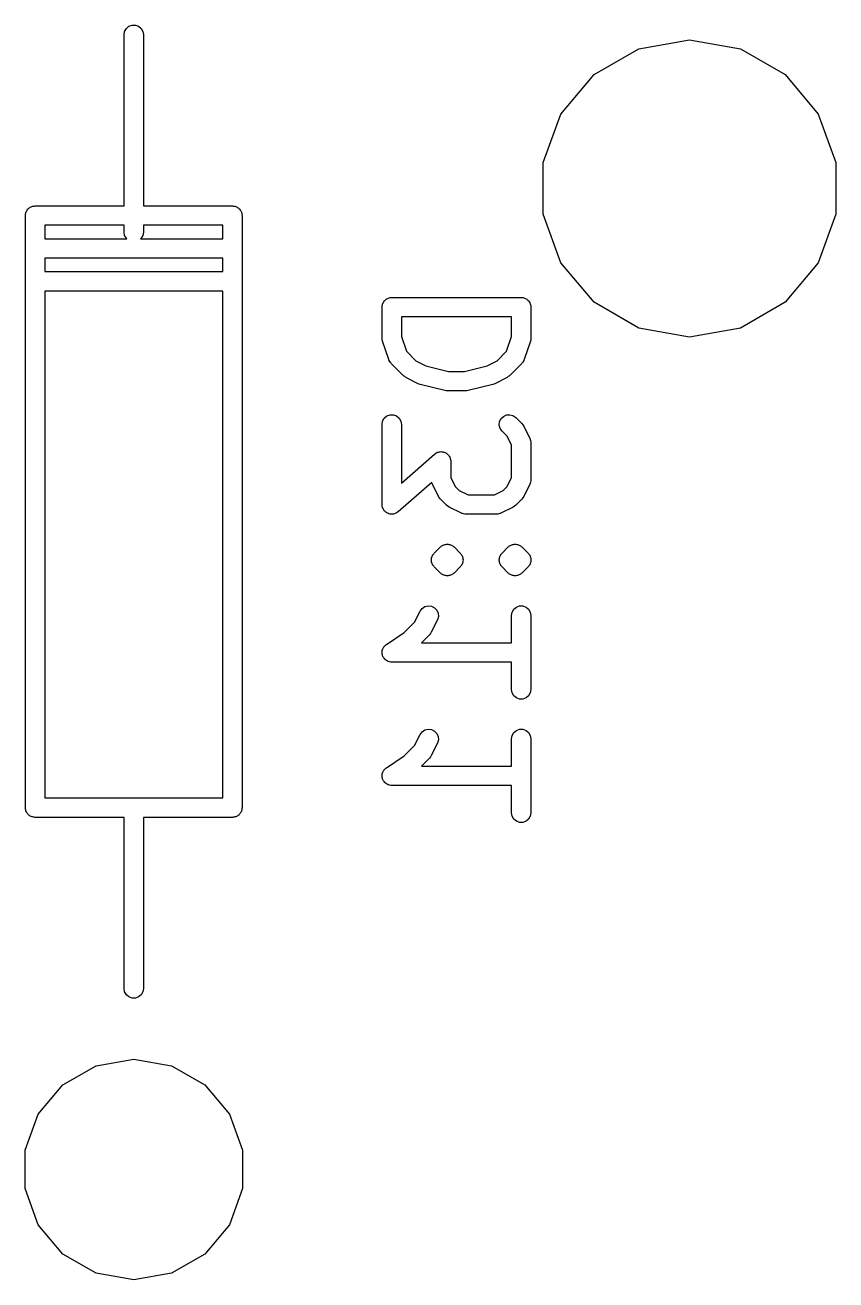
# Model space of a CAD drawing. Extents: x 17 to 274, y -105 to -6.
# Drawn here: x 222.06 to 228.32, y -46.89 to -37.2 of the extents above; entities that cross this region are included whole.
import ezdxf

# ---------------------------------------------------------------- set-up
doc = ezdxf.new("R2010")
doc.units = 0
doc.header["$MEASUREMENT"] = 0
doc.layers.add('BLACK', color=7, linetype='CONTINUOUS')

msp = doc.modelspace()

# ---------------------------------------------------------------- linework, layer by layer
at = {"layer": 'Black'}
for p, q in [((222.84, -37.2243), (222.86, -37.2076)), ((222.86, -37.2076), (222.884, -37.1987)), ((222.884, -37.1987), (222.91, -37.1987)), ((222.91, -37.1987), (222.935, -37.2076)), ((222.935, -37.2076), (222.955, -37.2243)), ((222.822, -37.2725), (222.827, -37.2469)), ((222.822, -38.5945), (222.822, -37.2725)), ((222.827, -37.2469), (222.84, -37.2243)), ((222.955, -37.2243), (222.968, -37.2469)), ((222.968, -37.2469), (222.972, -37.2725)), ((222.972, -37.2725), (222.972, -38.5945)), ((226.452, -37.5811), (226.798, -37.3818)), ((226.798, -37.3818), (227.19, -37.3126)), ((227.19, -37.3126), (227.582, -37.3818)), ((227.582, -37.3818), (227.928, -37.5811)), ((226.196, -37.8863), (226.452, -37.5811)), ((227.928, -37.5811), (228.184, -37.8863)), ((226.06, -38.2608), (226.196, -37.8863)), ((228.184, -37.8863), (228.32, -38.2608)), ((226.06, -38.6592), (226.06, -38.2608)), ((228.32, -38.2608), (228.32, -38.6592)), ((222.062, -38.6565), (222.064, -38.6503)), ((222.062, -38.6631), (222.062, -38.6565)), ((222.064, -38.6503), (222.065, -38.6439)), ((222.065, -38.6439), (222.068, -38.6382)), ((222.068, -38.6382), (222.071, -38.632)), ((222.071, -38.632), (222.075, -38.627)), ((222.075, -38.627), (222.078, -38.6213)), ((222.078, -38.6213), (222.083, -38.6171)), ((222.083, -38.6171), (222.087, -38.6121)), ((222.087, -38.6121), (222.093, -38.6088)), ((222.093, -38.6088), (222.098, -38.6046)), ((222.098, -38.6046), (222.104, -38.6023)), ((222.104, -38.6023), (222.11, -38.599)), ((222.11, -38.599), (222.116, -38.5979)), ((222.116, -38.5979), (222.122, -38.5957)), ((222.122, -38.5957), (222.129, -38.5957)), ((222.129, -38.5957), (222.135, -38.5945)), ((222.135, -38.5945), (222.822, -38.5945)), ((222.972, -38.5945), (223.659, -38.5945)), ((223.659, -38.5945), (223.666, -38.5957)), ((223.666, -38.5957), (223.672, -38.5957)), ((223.672, -38.5957), (223.679, -38.5979)), ((223.679, -38.5979), (223.685, -38.599)), ((223.685, -38.599), (223.691, -38.6023)), ((223.691, -38.6023), (223.697, -38.6046)), ((223.697, -38.6046), (223.702, -38.6088)), ((223.702, -38.6088), (223.708, -38.6121)), ((223.708, -38.6121), (223.712, -38.6171)), ((223.712, -38.6171), (223.717, -38.6213)), ((223.717, -38.6213), (223.72, -38.627)), ((223.72, -38.627), (223.724, -38.632)), ((223.724, -38.632), (223.727, -38.6382)), ((223.727, -38.6382), (223.73, -38.6439)), ((223.73, -38.6439), (223.731, -38.6503)), ((223.731, -38.6503), (223.733, -38.6565)), ((223.733, -38.6565), (223.733, -38.6631)), ((226.196, -39.0337), (226.06, -38.6592)), ((228.32, -38.6592), (228.184, -39.0337)), ((222.06, -38.6695), (222.062, -38.6631)), ((222.06, -43.2415), (222.06, -38.6695)), ((222.21, -38.7445), (222.21, -38.8485)), ((222.822, -38.7445), (222.21, -38.7445)), ((222.822, -38.7965), (222.822, -38.7445)), ((222.972, -38.7445), (222.972, -38.7965)), ((223.584, -38.7445), (222.972, -38.7445)), ((223.584, -38.8485), (223.584, -38.7445)), ((223.733, -38.6631), (223.734, -38.6695)), ((223.734, -38.6695), (223.734, -43.2415)), ((222.21, -38.8485), (222.845, -38.8485)), ((222.827, -38.8222), (222.822, -38.7965)), ((222.84, -38.8447), (222.827, -38.8222)), ((222.845, -38.8485), (222.84, -38.8447)), ((222.955, -38.8447), (222.95, -38.8485)), ((222.95, -38.8485), (223.584, -38.8485)), ((222.968, -38.8222), (222.955, -38.8447)), ((222.972, -38.7965), (222.968, -38.8222)), ((222.21, -38.9985), (222.21, -39.1025)), ((223.584, -38.9985), (222.21, -38.9985)), ((223.584, -39.1025), (223.584, -38.9985)), ((226.452, -39.3389), (226.196, -39.0337)), ((228.184, -39.0337), (227.928, -39.3389)), ((222.21, -39.1025), (223.584, -39.1025)), ((222.21, -39.2525), (222.21, -43.1665)), ((223.584, -39.2525), (222.21, -39.2525)), ((223.584, -43.1665), (223.584, -39.2525)), ((224.823, -39.3456), (224.825, -39.3394)), ((224.825, -39.3394), (224.829, -39.3344)), ((224.829, -39.3344), (224.832, -39.3287)), ((224.832, -39.3287), (224.837, -39.3245)), ((224.837, -39.3245), (224.842, -39.3195)), ((224.842, -39.3195), (224.847, -39.3162)), ((224.847, -39.3162), (224.852, -39.312)), ((224.852, -39.312), (224.859, -39.3098)), ((224.859, -39.3098), (224.864, -39.3065)), ((224.864, -39.3065), (224.871, -39.3053)), ((224.871, -39.3053), (224.877, -39.3031)), ((224.877, -39.3031), (224.883, -39.3031)), ((224.883, -39.3031), (224.89, -39.3019)), ((224.89, -39.3019), (225.89, -39.3019)), ((225.89, -39.3019), (225.896, -39.3031)), ((225.896, -39.3031), (225.903, -39.3031)), ((225.903, -39.3031), (225.909, -39.3053)), ((225.909, -39.3053), (225.915, -39.3065)), ((225.915, -39.3065), (225.921, -39.3098)), ((225.921, -39.3098), (225.927, -39.312)), ((225.927, -39.312), (225.932, -39.3162)), ((225.932, -39.3162), (225.938, -39.3195)), ((225.938, -39.3195), (225.942, -39.3245)), ((225.942, -39.3245), (225.947, -39.3287)), ((225.947, -39.3287), (225.951, -39.3344)), ((225.951, -39.3344), (225.955, -39.3394)), ((225.955, -39.3394), (225.957, -39.3456)), ((226.798, -39.5382), (226.452, -39.3389)), ((227.928, -39.3389), (227.582, -39.5382)), ((224.815, -39.3769), (224.816, -39.3705)), ((224.815, -39.615), (224.815, -39.3769)), ((224.816, -39.3639), (224.818, -39.3578)), ((224.816, -39.3705), (224.816, -39.3639)), ((224.818, -39.3578), (224.819, -39.3513)), ((224.819, -39.3513), (224.823, -39.3456)), ((225.957, -39.3456), (225.96, -39.3513)), ((225.96, -39.3513), (225.961, -39.3578)), ((225.961, -39.3578), (225.964, -39.3639)), ((225.964, -39.3639), (225.964, -39.3705)), ((225.964, -39.3705), (225.965, -39.3769)), ((225.965, -39.3769), (225.965, -39.615)), ((224.965, -39.4519), (224.965, -39.6029)), ((225.815, -39.4519), (224.965, -39.4519)), ((225.815, -39.6029), (225.815, -39.4519)), ((224.817, -39.6269), (224.815, -39.615)), ((224.819, -39.6388), (224.817, -39.6269)), ((224.965, -39.6029), (225.003, -39.7174)), ((225.777, -39.7174), (225.815, -39.6029)), ((225.963, -39.6269), (225.961, -39.6388)), ((225.965, -39.615), (225.963, -39.6269)), ((227.19, -39.6074), (226.798, -39.5382)), ((227.582, -39.5382), (227.19, -39.6074)), ((224.866, -39.7816), (224.819, -39.6388)), ((225.003, -39.7174), (225.077, -39.7915)), ((225.703, -39.7915), (225.777, -39.7174)), ((225.961, -39.6388), (225.913, -39.7816)), ((224.868, -39.7854), (224.866, -39.7816)), ((224.869, -39.7896), (224.868, -39.7854)), ((224.875, -39.7968), (224.869, -39.7896)), ((224.879, -39.8045), (224.875, -39.7968)), ((224.882, -39.8074), (224.879, -39.8045)), ((224.884, -39.8109), (224.882, -39.8074)), ((224.98, -39.9062), (224.884, -39.8109)), ((225.077, -39.7915), (225.154, -39.83)), ((225.626, -39.83), (225.703, -39.7915)), ((225.895, -39.8109), (225.8, -39.9062)), ((225.898, -39.8074), (225.895, -39.8109)), ((225.901, -39.8045), (225.898, -39.8074)), ((225.905, -39.7968), (225.901, -39.8045)), ((225.91, -39.7896), (225.905, -39.7968)), ((225.911, -39.7854), (225.91, -39.7896)), ((225.913, -39.7816), (225.911, -39.7854)), ((224.99, -39.9131), (224.98, -39.9062)), ((224.999, -39.9202), (224.99, -39.9131)), ((225.094, -39.9678), (224.999, -39.9202)), ((225.154, -39.83), (225.328, -39.8734)), ((225.328, -39.8734), (225.452, -39.8734)), ((225.452, -39.8734), (225.626, -39.83)), ((225.781, -39.9202), (225.685, -39.9678)), ((225.79, -39.9131), (225.781, -39.9202)), ((225.8, -39.9062), (225.79, -39.9131)), ((225.102, -39.9702), (225.094, -39.9678)), ((225.11, -39.9735), (225.102, -39.9702)), ((225.3, -40.0211), (225.11, -39.9735)), ((225.67, -39.9735), (225.479, -40.0211)), ((225.677, -39.9702), (225.67, -39.9735)), ((225.685, -39.9678), (225.677, -39.9702)), ((225.309, -40.0218), (225.3, -40.0211)), ((225.318, -40.0234), (225.309, -40.0218)), ((225.461, -40.0234), (225.318, -40.0234)), ((225.47, -40.0218), (225.461, -40.0234)), ((225.479, -40.0211), (225.47, -40.0218)), ((224.852, -40.2168), (224.877, -40.2079)), ((224.877, -40.2079), (224.903, -40.2079)), ((224.903, -40.2079), (224.927, -40.2168)), ((225.752, -40.2203), (225.775, -40.2093)), ((225.775, -40.2093), (225.801, -40.207)), ((225.801, -40.207), (225.826, -40.2137)), ((224.815, -40.2817), (224.819, -40.2561)), ((224.815, -40.9008), (224.815, -40.2817)), ((224.819, -40.2561), (224.832, -40.2335)), ((224.832, -40.2335), (224.852, -40.2168)), ((224.927, -40.2168), (224.947, -40.2335)), ((224.947, -40.2335), (224.96, -40.2561)), ((224.96, -40.2561), (224.965, -40.2817)), ((224.965, -40.2817), (224.965, -40.7355)), ((225.72, -40.2882), (225.722, -40.2623)), ((225.727, -40.3134), (225.72, -40.2882)), ((225.722, -40.2623), (225.733, -40.2387)), ((225.733, -40.2387), (225.752, -40.2203)), ((225.826, -40.2137), (225.848, -40.2287)), ((225.848, -40.2287), (225.895, -40.2763)), ((225.895, -40.2763), (225.902, -40.2861)), ((225.902, -40.2861), (225.909, -40.2958)), ((225.909, -40.2958), (225.957, -40.391)), ((225.742, -40.3347), (225.727, -40.3134)), ((225.781, -40.3738), (225.742, -40.3347)), ((225.815, -40.4423), (225.781, -40.3738)), ((225.957, -40.391), (225.958, -40.3952)), ((225.958, -40.3952), (225.96, -40.3989)), ((225.96, -40.3989), (225.962, -40.4076)), ((225.228, -40.5072), (225.233, -40.5025)), ((225.233, -40.5025), (225.239, -40.5005)), ((225.239, -40.5005), (225.244, -40.4975)), ((225.244, -40.4975), (225.251, -40.4961)), ((225.251, -40.4961), (225.258, -40.4936)), ((225.258, -40.4936), (225.264, -40.4936)), ((225.264, -40.4936), (225.269, -40.4924)), ((225.269, -40.4924), (225.276, -40.4936)), ((225.276, -40.4936), (225.284, -40.4936)), ((225.284, -40.4936), (225.289, -40.4955)), ((225.289, -40.4955), (225.295, -40.4964)), ((225.295, -40.4964), (225.301, -40.5)), ((225.301, -40.5), (225.308, -40.5025)), ((225.308, -40.5025), (225.313, -40.5062)), ((225.815, -40.6926), (225.815, -40.4423)), ((225.962, -40.4076), (225.964, -40.416)), ((225.964, -40.416), (225.964, -40.4203)), ((225.964, -40.4203), (225.965, -40.4246)), ((225.965, -40.4246), (225.965, -40.7103)), ((224.965, -40.7355), (225.221, -40.511)), ((225.221, -40.511), (225.228, -40.5072)), ((225.313, -40.5062), (225.318, -40.509)), ((225.318, -40.509), (225.323, -40.5145)), ((225.323, -40.5145), (225.328, -40.5192)), ((225.328, -40.5192), (225.331, -40.5242)), ((225.331, -40.5242), (225.335, -40.5286)), ((225.335, -40.5286), (225.338, -40.5354)), ((225.338, -40.5354), (225.341, -40.5418)), ((225.341, -40.5418), (225.342, -40.5475)), ((225.342, -40.5475), (225.344, -40.5529)), ((225.344, -40.5529), (225.345, -40.5602)), ((225.345, -40.5602), (225.346, -40.5674)), ((225.346, -40.5674), (225.346, -40.6926)), ((225.346, -40.6926), (225.38, -40.7611)), ((225.781, -40.7611), (225.815, -40.6926)), ((225.199, -40.7297), (224.939, -40.9572)), ((225.2, -40.7359), (225.199, -40.7297)), ((225.202, -40.7397), (225.2, -40.7359)), ((225.204, -40.7438), (225.202, -40.7397)), ((225.251, -40.8391), (225.204, -40.7438)), ((225.38, -40.7611), (225.41, -40.7915)), ((225.41, -40.7915), (225.479, -40.8258)), ((225.682, -40.8258), (225.75, -40.7915)), ((225.75, -40.7915), (225.781, -40.7611)), ((225.957, -40.7438), (225.909, -40.8391)), ((225.958, -40.7397), (225.957, -40.7438)), ((225.96, -40.7359), (225.958, -40.7397)), ((225.962, -40.7273), (225.96, -40.7359)), ((225.964, -40.7189), (225.962, -40.7273)), ((225.965, -40.7103), (225.964, -40.7145)), ((225.964, -40.7145), (225.964, -40.7189)), ((225.258, -40.8487), (225.251, -40.8391)), ((225.265, -40.8586), (225.258, -40.8487)), ((225.313, -40.9062), (225.265, -40.8586)), ((225.479, -40.8258), (225.682, -40.8258)), ((225.895, -40.8586), (225.848, -40.9062)), ((225.902, -40.8487), (225.895, -40.8586)), ((225.909, -40.8391), (225.902, -40.8487)), ((224.816, -40.908), (224.815, -40.9008)), ((224.816, -40.9153), (224.816, -40.908)), ((224.818, -40.9207), (224.816, -40.9153)), ((224.819, -40.9264), (224.818, -40.9207)), ((224.823, -40.9328), (224.819, -40.9264)), ((224.826, -40.9396), (224.823, -40.9328)), ((224.829, -40.944), (224.826, -40.9396)), ((224.832, -40.949), (224.829, -40.944)), ((224.838, -40.9537), (224.832, -40.949)), ((224.843, -40.9592), (224.838, -40.9537)), ((224.848, -40.962), (224.843, -40.9592)), ((224.852, -40.9657), (224.848, -40.962)), ((224.859, -40.9682), (224.852, -40.9657)), ((224.866, -40.9718), (224.859, -40.9682)), ((224.871, -40.9726), (224.866, -40.9718)), ((224.877, -40.9746), (224.871, -40.9726)), ((224.884, -40.9746), (224.877, -40.9746)), ((224.891, -40.9757), (224.884, -40.9746)), ((224.897, -40.9746), (224.891, -40.9757)), ((224.903, -40.9746), (224.897, -40.9746)), ((224.91, -40.9721), (224.903, -40.9746)), ((224.917, -40.9707), (224.91, -40.9721)), ((224.922, -40.9677), (224.917, -40.9707)), ((224.927, -40.9657), (224.922, -40.9677)), ((224.933, -40.961), (224.927, -40.9657)), ((224.939, -40.9572), (224.933, -40.961)), ((225.323, -40.9131), (225.313, -40.9062)), ((225.332, -40.9202), (225.323, -40.9131)), ((225.428, -40.9678), (225.332, -40.9202)), ((225.432, -40.9691), (225.428, -40.9678)), ((225.436, -40.9712), (225.432, -40.9691)), ((225.444, -40.9728), (225.436, -40.9712)), ((225.453, -40.9753), (225.444, -40.9728)), ((225.457, -40.975), (225.453, -40.9753)), ((225.461, -40.9758), (225.457, -40.975)), ((225.699, -40.9758), (225.461, -40.9758)), ((225.704, -40.975), (225.699, -40.9758)), ((225.708, -40.9753), (225.704, -40.975)), ((225.716, -40.9728), (225.708, -40.9753)), ((225.725, -40.9712), (225.716, -40.9728)), ((225.729, -40.9691), (225.725, -40.9712)), ((225.733, -40.9678), (225.729, -40.9691)), ((225.828, -40.9202), (225.733, -40.9678)), ((225.838, -40.9131), (225.828, -40.9202)), ((225.848, -40.9062), (225.838, -40.9131)), ((225.214, -41.2817), (225.218, -41.2763)), ((225.218, -41.2763), (225.265, -41.2287)), ((225.265, -41.2287), (225.271, -41.2249)), ((225.271, -41.2249), (225.275, -41.2203)), ((225.275, -41.2203), (225.281, -41.2175)), ((225.281, -41.2175), (225.287, -41.2137)), ((225.287, -41.2137), (225.293, -41.212)), ((225.293, -41.212), (225.299, -41.2093)), ((225.299, -41.2093), (225.306, -41.2087)), ((225.306, -41.2087), (225.312, -41.207)), ((225.312, -41.207), (225.318, -41.2076)), ((225.318, -41.2076), (225.325, -41.207)), ((225.325, -41.207), (225.331, -41.2087)), ((225.331, -41.2087), (225.338, -41.2093)), ((225.338, -41.2093), (225.344, -41.212)), ((225.344, -41.212), (225.35, -41.2137)), ((225.35, -41.2137), (225.355, -41.2175)), ((225.355, -41.2175), (225.361, -41.2203)), ((225.361, -41.2203), (225.366, -41.2249)), ((225.366, -41.2249), (225.371, -41.2287)), ((225.371, -41.2287), (225.419, -41.2763)), ((225.419, -41.2763), (225.423, -41.2817)), ((225.738, -41.2817), (225.742, -41.2763)), ((225.742, -41.2763), (225.789, -41.2287)), ((225.789, -41.2287), (225.795, -41.2249)), ((225.795, -41.2249), (225.799, -41.2203)), ((225.799, -41.2203), (225.805, -41.2175)), ((225.805, -41.2175), (225.811, -41.2137)), ((225.811, -41.2137), (225.817, -41.212)), ((225.817, -41.212), (225.823, -41.2093)), ((225.823, -41.2093), (225.829, -41.2087)), ((225.829, -41.2087), (225.836, -41.207)), ((225.836, -41.207), (225.842, -41.2076)), ((225.842, -41.2076), (225.849, -41.207)), ((225.849, -41.207), (225.855, -41.2087)), ((225.855, -41.2087), (225.862, -41.2093)), ((225.862, -41.2093), (225.868, -41.212)), ((225.868, -41.212), (225.874, -41.2137)), ((225.874, -41.2137), (225.879, -41.2175)), ((225.879, -41.2175), (225.885, -41.2203)), ((225.885, -41.2203), (225.89, -41.2249)), ((225.89, -41.2249), (225.895, -41.2287)), ((225.895, -41.2287), (225.943, -41.2763)), ((225.943, -41.2763), (225.947, -41.2817)), ((225.196, -41.3228), (225.197, -41.3196)), ((225.197, -41.3293), (225.196, -41.3228)), ((225.196, -41.3359), (225.197, -41.3293)), ((225.197, -41.3391), (225.196, -41.3359)), ((225.197, -41.3163), (225.198, -41.3132)), ((225.197, -41.3196), (225.197, -41.3163)), ((225.197, -41.3424), (225.197, -41.3391)), ((225.198, -41.3455), (225.197, -41.3424)), ((225.198, -41.3099), (225.201, -41.304)), ((225.198, -41.3132), (225.198, -41.3099)), ((225.198, -41.3487), (225.198, -41.3455)), ((225.201, -41.3547), (225.198, -41.3487)), ((225.201, -41.304), (225.203, -41.2976)), ((225.203, -41.361), (225.201, -41.3547)), ((225.203, -41.2976), (225.205, -41.2949)), ((225.205, -41.3637), (225.203, -41.361)), ((225.205, -41.2949), (225.206, -41.2918)), ((225.206, -41.3668), (225.205, -41.3637)), ((225.206, -41.2918), (225.208, -41.2893)), ((225.208, -41.3694), (225.206, -41.3668)), ((225.208, -41.2893), (225.209, -41.2863)), ((225.209, -41.3723), (225.208, -41.3694)), ((225.209, -41.2863), (225.214, -41.2817)), ((225.214, -41.377), (225.209, -41.3723)), ((225.423, -41.2817), (225.427, -41.2863)), ((225.427, -41.3723), (225.423, -41.377)), ((225.427, -41.2863), (225.429, -41.2893)), ((225.429, -41.3694), (225.427, -41.3723)), ((225.429, -41.2893), (225.431, -41.2918)), ((225.431, -41.3668), (225.429, -41.3694)), ((225.431, -41.2918), (225.432, -41.2949)), ((225.432, -41.3637), (225.431, -41.3668)), ((225.432, -41.2949), (225.434, -41.2976)), ((225.434, -41.361), (225.432, -41.3637)), ((225.434, -41.2976), (225.436, -41.304)), ((225.436, -41.3547), (225.434, -41.361)), ((225.436, -41.304), (225.438, -41.3099)), ((225.438, -41.3487), (225.436, -41.3547)), ((225.438, -41.3099), (225.439, -41.3132)), ((225.439, -41.3455), (225.438, -41.3487)), ((225.439, -41.3132), (225.44, -41.3163)), ((225.44, -41.3424), (225.439, -41.3455)), ((225.44, -41.3163), (225.44, -41.3196)), ((225.44, -41.3196), (225.441, -41.3228)), ((225.441, -41.3228), (225.44, -41.3293)), ((225.44, -41.3293), (225.441, -41.3359)), ((225.441, -41.3359), (225.44, -41.3391)), ((225.44, -41.3391), (225.44, -41.3424)), ((225.72, -41.3228), (225.721, -41.3196)), ((225.72, -41.3293), (225.72, -41.3228)), ((225.72, -41.3359), (225.72, -41.3293)), ((225.721, -41.3391), (225.72, -41.3359)), ((225.721, -41.3163), (225.722, -41.3132)), ((225.721, -41.3196), (225.721, -41.3163)), ((225.721, -41.3424), (225.721, -41.3391)), ((225.722, -41.3455), (225.721, -41.3424)), ((225.722, -41.3099), (225.725, -41.304)), ((225.722, -41.3132), (225.722, -41.3099)), ((225.722, -41.3487), (225.722, -41.3455)), ((225.725, -41.3547), (225.722, -41.3487)), ((225.725, -41.304), (225.727, -41.2976)), ((225.727, -41.361), (225.725, -41.3547)), ((225.727, -41.2976), (225.729, -41.2949)), ((225.729, -41.3637), (225.727, -41.361)), ((225.729, -41.2949), (225.73, -41.2918)), ((225.73, -41.3668), (225.729, -41.3637)), ((225.73, -41.2918), (225.732, -41.2893)), ((225.732, -41.3694), (225.73, -41.3668)), ((225.732, -41.2893), (225.733, -41.2863)), ((225.733, -41.3723), (225.732, -41.3694)), ((225.733, -41.2863), (225.738, -41.2817)), ((225.738, -41.377), (225.733, -41.3723)), ((225.947, -41.2817), (225.951, -41.2863)), ((225.951, -41.3723), (225.947, -41.377)), ((225.951, -41.2863), (225.953, -41.2893)), ((225.953, -41.3694), (225.951, -41.3723)), ((225.953, -41.2893), (225.955, -41.2918)), ((225.955, -41.3668), (225.953, -41.3694)), ((225.955, -41.2918), (225.956, -41.2949)), ((225.956, -41.3637), (225.955, -41.3668)), ((225.956, -41.2949), (225.958, -41.2976)), ((225.958, -41.361), (225.956, -41.3637)), ((225.958, -41.2976), (225.96, -41.304)), ((225.96, -41.3547), (225.958, -41.361)), ((225.96, -41.304), (225.962, -41.3099)), ((225.962, -41.3487), (225.96, -41.3547)), ((225.962, -41.3099), (225.963, -41.3132)), ((225.963, -41.3455), (225.962, -41.3487)), ((225.963, -41.3132), (225.964, -41.3163)), ((225.964, -41.3424), (225.963, -41.3455)), ((225.964, -41.3163), (225.964, -41.3196)), ((225.964, -41.3196), (225.965, -41.3228)), ((225.965, -41.3228), (225.964, -41.3293)), ((225.964, -41.3293), (225.965, -41.3359)), ((225.965, -41.3359), (225.964, -41.3391)), ((225.964, -41.3391), (225.964, -41.3424)), ((225.218, -41.3824), (225.214, -41.377)), ((225.265, -41.43), (225.218, -41.3824)), ((225.271, -41.4337), (225.265, -41.43)), ((225.275, -41.4384), (225.271, -41.4337)), ((225.281, -41.4412), (225.275, -41.4384)), ((225.287, -41.4449), (225.281, -41.4412)), ((225.293, -41.4466), (225.287, -41.4449)), ((225.299, -41.4494), (225.293, -41.4466)), ((225.306, -41.45), (225.299, -41.4494)), ((225.312, -41.4517), (225.306, -41.45)), ((225.318, -41.4511), (225.312, -41.4517)), ((225.325, -41.4517), (225.318, -41.4511)), ((225.331, -41.45), (225.325, -41.4517)), ((225.338, -41.4494), (225.331, -41.45)), ((225.344, -41.4466), (225.338, -41.4494)), ((225.35, -41.4449), (225.344, -41.4466)), ((225.355, -41.4412), (225.35, -41.4449)), ((225.361, -41.4384), (225.355, -41.4412)), ((225.366, -41.4337), (225.361, -41.4384)), ((225.371, -41.43), (225.366, -41.4337)), ((225.419, -41.3824), (225.371, -41.43)), ((225.423, -41.377), (225.419, -41.3824)), ((225.742, -41.3824), (225.738, -41.377)), ((225.789, -41.43), (225.742, -41.3824)), ((225.795, -41.4337), (225.789, -41.43)), ((225.799, -41.4384), (225.795, -41.4337)), ((225.805, -41.4412), (225.799, -41.4384)), ((225.811, -41.4449), (225.805, -41.4412)), ((225.817, -41.4466), (225.811, -41.4449)), ((225.823, -41.4494), (225.817, -41.4466)), ((225.829, -41.45), (225.823, -41.4494)), ((225.836, -41.4517), (225.829, -41.45)), ((225.842, -41.4511), (225.836, -41.4517)), ((225.849, -41.4517), (225.842, -41.4511)), ((225.855, -41.45), (225.849, -41.4517)), ((225.862, -41.4494), (225.855, -41.45)), ((225.868, -41.4466), (225.862, -41.4494)), ((225.874, -41.4449), (225.868, -41.4466)), ((225.879, -41.4412), (225.874, -41.4449)), ((225.885, -41.4384), (225.879, -41.4412)), ((225.89, -41.4337), (225.885, -41.4384)), ((225.895, -41.43), (225.89, -41.4337)), ((225.943, -41.3824), (225.895, -41.43)), ((225.947, -41.377), (225.943, -41.3824)), ((225.066, -41.8087), (225.108, -41.7244)), ((225.108, -41.7244), (225.124, -41.7034)), ((225.124, -41.7034), (225.146, -41.6891)), ((225.146, -41.6891), (225.171, -41.683)), ((225.171, -41.683), (225.197, -41.686)), ((225.197, -41.686), (225.22, -41.6977)), ((225.22, -41.6977), (225.238, -41.7166)), ((225.238, -41.7166), (225.249, -41.7405)), ((225.249, -41.7405), (225.25, -41.7665)), ((225.815, -41.7579), (225.819, -41.7322)), ((225.815, -41.9686), (225.815, -41.7579)), ((225.819, -41.7322), (225.832, -41.7097)), ((225.832, -41.7097), (225.852, -41.6929)), ((225.852, -41.6929), (225.877, -41.684)), ((225.877, -41.684), (225.903, -41.684)), ((225.903, -41.684), (225.927, -41.6929)), ((225.927, -41.6929), (225.947, -41.7097)), ((225.947, -41.7097), (225.96, -41.7322)), ((225.96, -41.7322), (225.965, -41.7579)), ((225.965, -41.7579), (225.965, -42.3293)), ((224.985, -41.8901), (225.066, -41.8087)), ((225.243, -41.7914), (225.195, -41.8867)), ((225.25, -41.7665), (225.243, -41.7914)), ((224.848, -41.9812), (224.985, -41.8901)), ((225.181, -41.9062), (225.119, -41.9686)), ((225.188, -41.8963), (225.181, -41.9062)), ((225.195, -41.8867), (225.188, -41.8963)), ((224.815, -42.0484), (224.816, -42.0395)), ((224.816, -42.0525), (224.815, -42.0484)), ((224.816, -42.0306), (224.817, -42.0267)), ((224.816, -42.0395), (224.816, -42.0306)), ((224.816, -42.0566), (224.816, -42.0525)), ((224.817, -42.0267), (224.818, -42.0226)), ((224.818, -42.0226), (224.822, -42.0145)), ((224.822, -42.0145), (224.825, -42.0061)), ((224.825, -42.0061), (224.828, -42.0029)), ((224.828, -42.0029), (224.829, -41.9992)), ((224.829, -41.9992), (224.836, -41.993)), ((224.836, -41.993), (224.842, -41.9862)), ((224.842, -41.9862), (224.845, -41.9841)), ((224.845, -41.9841), (224.848, -41.9812)), ((225.119, -41.9686), (225.815, -41.9686)), ((224.819, -42.0651), (224.816, -42.0566)), ((224.821, -42.0737), (224.819, -42.0651)), ((224.823, -42.0772), (224.821, -42.0737)), ((224.825, -42.0811), (224.823, -42.0772)), ((224.831, -42.088), (224.825, -42.0811)), ((224.836, -42.0954), (224.831, -42.088)), ((224.839, -42.0979), (224.836, -42.0954)), ((224.842, -42.1011), (224.839, -42.0979)), ((224.849, -42.1055), (224.842, -42.1011)), ((224.857, -42.1108), (224.849, -42.1055)), ((224.861, -42.112), (224.857, -42.1108)), ((224.864, -42.1141), (224.861, -42.112)), ((224.873, -42.1156), (224.864, -42.1141)), ((224.882, -42.1182), (224.873, -42.1156)), ((224.886, -42.1179), (224.882, -42.1182)), ((224.89, -42.1186), (224.886, -42.1179)), ((225.815, -42.1186), (224.89, -42.1186)), ((225.815, -42.3293), (225.815, -42.1186)), ((225.819, -42.355), (225.815, -42.3293)), ((225.965, -42.3293), (225.96, -42.355)), ((225.832, -42.3775), (225.819, -42.355)), ((225.852, -42.3943), (225.832, -42.3775)), ((225.877, -42.4032), (225.852, -42.3943)), ((225.903, -42.4032), (225.877, -42.4032)), ((225.927, -42.3943), (225.903, -42.4032)), ((225.947, -42.3775), (225.927, -42.3943)), ((225.96, -42.355), (225.947, -42.3775)), ((225.066, -42.7611), (225.108, -42.6767)), ((225.108, -42.6767), (225.124, -42.6558)), ((225.124, -42.6558), (225.146, -42.6415)), ((225.146, -42.6415), (225.171, -42.6354)), ((225.171, -42.6354), (225.197, -42.6384)), ((225.197, -42.6384), (225.22, -42.65)), ((225.22, -42.65), (225.238, -42.669)), ((225.238, -42.669), (225.249, -42.6929)), ((225.25, -42.7189), (225.243, -42.7438)), ((225.249, -42.6929), (225.25, -42.7189)), ((225.815, -42.7103), (225.819, -42.6846)), ((225.815, -42.921), (225.815, -42.7103)), ((225.819, -42.6846), (225.832, -42.6621)), ((225.832, -42.6621), (225.852, -42.6453)), ((225.852, -42.6453), (225.877, -42.6364)), ((225.877, -42.6364), (225.903, -42.6364)), ((225.903, -42.6364), (225.927, -42.6453)), ((225.927, -42.6453), (225.947, -42.6621)), ((225.947, -42.6621), (225.96, -42.6846)), ((225.96, -42.6846), (225.965, -42.7103)), ((225.965, -42.7103), (225.965, -43.2817)), ((224.985, -42.8425), (225.066, -42.7611)), ((225.243, -42.7438), (225.195, -42.8391)), ((224.848, -42.9336), (224.985, -42.8425)), ((225.181, -42.8586), (225.119, -42.921)), ((225.119, -42.921), (225.815, -42.921)), ((225.188, -42.8487), (225.181, -42.8586)), ((225.195, -42.8391), (225.188, -42.8487)), ((224.815, -43.0008), (224.816, -42.9919)), ((224.816, -43.0049), (224.815, -43.0008)), ((224.816, -42.983), (224.817, -42.9791)), ((224.816, -42.9919), (224.816, -42.983)), ((224.816, -43.009), (224.816, -43.0049)), ((224.819, -43.0174), (224.816, -43.009)), ((224.817, -42.9791), (224.818, -42.9749)), ((224.818, -42.9749), (224.822, -42.9669)), ((224.821, -43.0261), (224.819, -43.0174)), ((224.822, -42.9669), (224.825, -42.9585)), ((224.825, -42.9585), (224.828, -42.9553)), ((224.828, -42.9553), (224.829, -42.9516)), ((224.829, -42.9516), (224.836, -42.9454)), ((224.836, -42.9454), (224.842, -42.9385)), ((224.842, -42.9385), (224.845, -42.9365)), ((224.845, -42.9365), (224.848, -42.9336)), ((224.823, -43.0296), (224.821, -43.0261)), ((224.825, -43.0335), (224.823, -43.0296)), ((224.831, -43.0404), (224.825, -43.0335)), ((224.836, -43.0478), (224.831, -43.0404)), ((224.839, -43.0503), (224.836, -43.0478)), ((224.842, -43.0534), (224.839, -43.0503)), ((224.849, -43.0579), (224.842, -43.0534)), ((224.857, -43.0632), (224.849, -43.0579)), ((224.861, -43.0644), (224.857, -43.0632)), ((224.864, -43.0665), (224.861, -43.0644)), ((224.873, -43.068), (224.864, -43.0665)), ((224.882, -43.0705), (224.873, -43.068)), ((224.886, -43.0703), (224.882, -43.0705)), ((224.89, -43.071), (224.886, -43.0703)), ((225.815, -43.071), (224.89, -43.071)), ((225.815, -43.2817), (225.815, -43.071)), ((222.21, -43.1665), (223.584, -43.1665)), ((222.062, -43.248), (222.06, -43.2415)), ((222.062, -43.2545), (222.062, -43.248)), ((222.064, -43.2607), (222.062, -43.2545)), ((222.065, -43.2672), (222.064, -43.2607)), ((222.068, -43.2729), (222.065, -43.2672)), ((222.071, -43.279), (222.068, -43.2729)), ((222.075, -43.284), (222.071, -43.279)), ((222.078, -43.2897), (222.075, -43.284)), ((222.083, -43.2939), (222.078, -43.2897)), ((222.087, -43.299), (222.083, -43.2939)), ((222.093, -43.3023), (222.087, -43.299)), ((222.098, -43.3065), (222.093, -43.3023)), ((222.104, -43.3087), (222.098, -43.3065)), ((222.11, -43.312), (222.104, -43.3087)), ((222.116, -43.3131), (222.11, -43.312)), ((223.685, -43.312), (223.679, -43.3131)), ((223.691, -43.3087), (223.685, -43.312)), ((223.697, -43.3065), (223.691, -43.3087)), ((223.702, -43.3023), (223.697, -43.3065)), ((223.708, -43.299), (223.702, -43.3023)), ((223.712, -43.2939), (223.708, -43.299)), ((223.717, -43.2897), (223.712, -43.2939)), ((223.72, -43.284), (223.717, -43.2897)), ((223.724, -43.279), (223.72, -43.284)), ((223.727, -43.2729), (223.724, -43.279)), ((223.73, -43.2672), (223.727, -43.2729)), ((223.731, -43.2607), (223.73, -43.2672)), ((223.733, -43.2545), (223.731, -43.2607)), ((223.734, -43.2415), (223.733, -43.248)), ((223.733, -43.248), (223.733, -43.2545)), ((225.819, -43.3074), (225.815, -43.2817)), ((225.832, -43.3299), (225.819, -43.3074)), ((225.96, -43.3074), (225.947, -43.3299)), ((225.965, -43.2817), (225.96, -43.3074)), ((222.122, -43.3154), (222.116, -43.3131)), ((222.129, -43.3154), (222.122, -43.3154)), ((222.135, -43.3165), (222.129, -43.3154)), ((222.822, -43.3165), (222.135, -43.3165)), ((222.822, -44.6385), (222.822, -43.3165)), ((223.659, -43.3165), (222.972, -43.3165)), ((222.972, -43.3165), (222.972, -44.6385)), ((223.666, -43.3154), (223.659, -43.3165)), ((223.672, -43.3154), (223.666, -43.3154)), ((223.679, -43.3131), (223.672, -43.3154)), ((225.852, -43.3467), (225.832, -43.3299)), ((225.877, -43.3556), (225.852, -43.3467)), ((225.903, -43.3556), (225.877, -43.3556)), ((225.927, -43.3467), (225.903, -43.3556)), ((225.947, -43.3299), (225.927, -43.3467)), ((222.827, -44.6642), (222.822, -44.6385)), ((222.84, -44.6867), (222.827, -44.6642)), ((222.968, -44.6642), (222.955, -44.6867)), ((222.972, -44.6385), (222.968, -44.6642)), ((222.86, -44.7035), (222.84, -44.6867)), ((222.884, -44.7124), (222.86, -44.7035)), ((222.91, -44.7124), (222.884, -44.7124)), ((222.935, -44.7035), (222.91, -44.7124)), ((222.955, -44.6867), (222.935, -44.7035)), ((222.349, -45.3822), (222.606, -45.2341)), ((222.606, -45.2341), (222.897, -45.1826)), ((222.897, -45.1826), (223.189, -45.2341)), ((223.189, -45.2341), (223.446, -45.3822)), ((222.159, -45.6091), (222.349, -45.3822)), ((223.446, -45.3822), (223.636, -45.6091)), ((222.058, -45.8874), (222.159, -45.6091)), ((223.636, -45.6091), (223.737, -45.8874)), ((222.058, -46.1836), (222.058, -45.8874)), ((223.737, -45.8874), (223.737, -46.1836)), ((222.159, -46.462), (222.058, -46.1836)), ((223.737, -46.1836), (223.636, -46.462)), ((222.349, -46.6889), (222.159, -46.462)), ((223.636, -46.462), (223.446, -46.6889)), ((222.606, -46.837), (222.349, -46.6889)), ((223.446, -46.6889), (223.189, -46.837)), ((222.897, -46.8884), (222.606, -46.837)), ((223.189, -46.837), (222.897, -46.8884))]:
    msp.add_line(p, q, dxfattribs=at)

doc.saveas('drawing.dxf')
